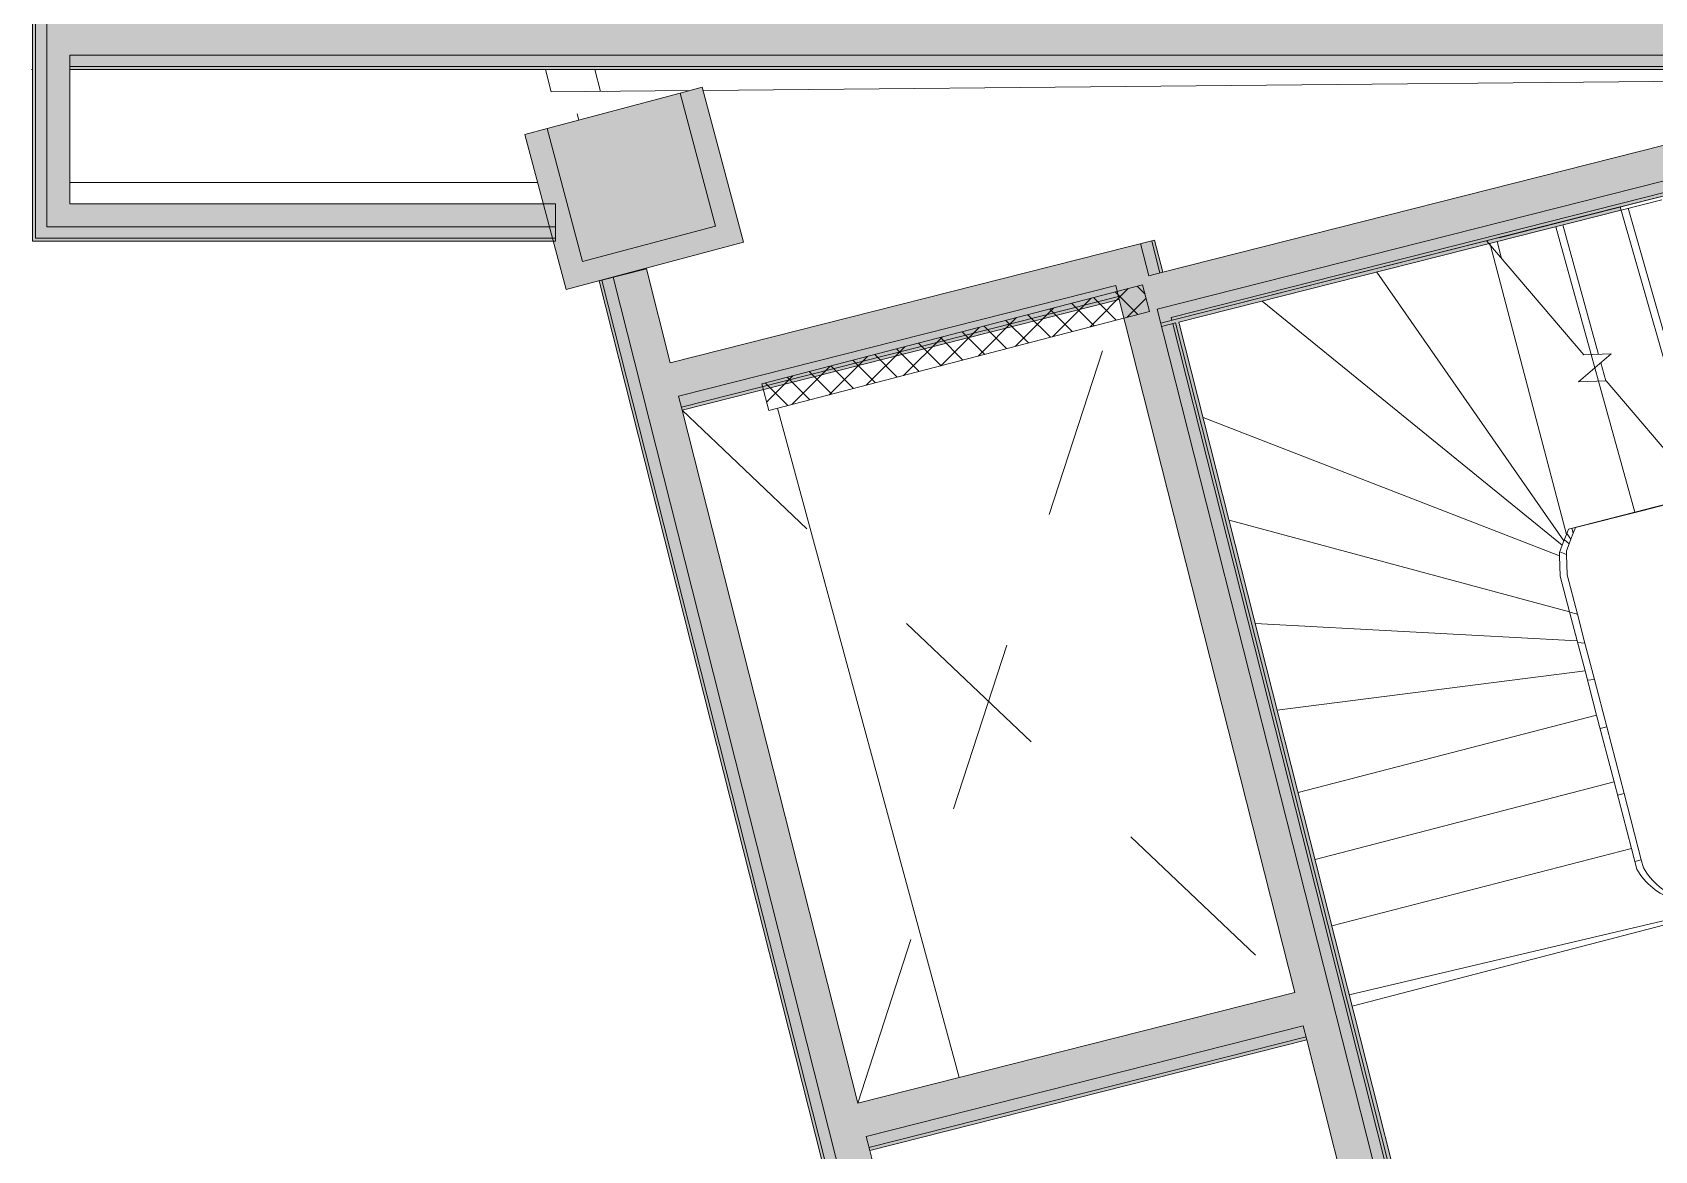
# Model space of a CAD drawing. Header units: metres. Extents: x -227.9 to -141.2, y 39.1 to 91.1.
# Drawn here: x -163.72 to -156.64, y 64.13 to 69.01 of the extents above; entities that cross this region are included whole.
import ezdxf

# ---------------------------------------------------------------- set-up
doc = ezdxf.new("R2010")
doc.units = ezdxf.units.M
doc.linetypes.add('JIS_02_0.7', pattern=[1.35, 0.75, -0.6])
doc.linetypes.add('Overhead', pattern=[0.003969, 0.002381, -0.001587])
for name, color, linetype, lineweight, true_color in [('A-DETL', 94, 'Continuous', 5, 0x00a600), ('A-DETL-MBND', 9, 'Continuous', 5, 0xc0c0c0), ('S-COLS', 8, 'Continuous', 9, 0x7f7f7f)]:
    doc.layers.add(name, color=color, linetype=linetype, lineweight=lineweight, true_color=true_color)
for name, color, linetype, lineweight in [('A-FLOR', 7, 'Continuous', 5), ('A-WALL', 7, 'Continuous', 5), ('A-WALL-PATT', 7, 'Continuous', 13), ('I-WALL', 7, 'Continuous', 5), ('S-STRS', 7, 'Continuous', 5), ('S-STRS-MBND', 7, 'Overhead', 5)]:
    doc.layers.add(name, color=color, linetype=linetype, lineweight=lineweight)

msp = doc.modelspace()

# ---------------------------------------------------------------- hatches: boundary and pattern name
at = {"layer": 'A-WALL', "true_color": 0xaaaaaa}
msp.add_hatch(color=253, dxfattribs=at).paths.add_polyline_path([(-147.8919, 68.9108), (-147.8556, 68.9108), (-147.8556, 69.1108), (-163.6558, 69.1108), (-163.6558, 68.9108), (-154.4414, 68.9108), (-154.4091, 68.919), (-154.407, 68.9108), (-149.5365, 68.9108)])
h = msp.add_hatch(color=253, dxfattribs=at)
h.paths.add_polyline_path([(-149.7586, 68.8608), (-149.7713, 68.9108), (-154.407, 68.9108), (-154.3944, 68.8608), (-149.8102, 68.8608)])
h.paths.add_polyline_path([(-147.8556, 68.8608), (-147.8556, 68.9108), (-149.6681, 68.9108), (-149.6555, 68.8608), (-147.8919, 68.8608)])
h.paths.add_polyline_path([(-154.5491, 68.8608), (-154.5545, 68.8821), (-154.6388, 68.8608)])
h.paths.add_polyline_path([(-155.2926, 68.8608), (-155.2496, 68.8608), (-155.0522, 68.9108), (-163.5558, 68.9108), (-163.5558, 68.8608), (-156.1149, 68.8608)])
h = msp.add_hatch(color=253, dxfattribs=at)
h.paths.add_polyline_path([(-149.8203, 68.8478), (-149.8069, 68.8478), (-149.8102, 68.8608), (-154.3944, 68.8608), (-154.3911, 68.8478), (-151.1811, 68.8478)])
h.paths.add_polyline_path([(-147.8556, 68.8478), (-147.8556, 68.8608), (-149.6555, 68.8608), (-149.6522, 68.8478), (-147.8919, 68.8478)])
h.paths.add_polyline_path([(-155.3009, 68.8478), (-155.2496, 68.8608), (-163.5558, 68.8608), (-163.5558, 68.8478), (-156.1149, 68.8478)])
at = {"layer": 'I-WALL', "true_color": 0xaaaaaa}
for points in [[(-163.7058, 68.1122), (-163.7058, 69.1108), (-163.7188, 69.1108), (-163.7188, 68.1122)], [(-163.7058, 68.1622), (-163.6558, 68.1622), (-163.6558, 69.1108), (-163.7058, 69.1108), (-163.7058, 68.2622)], [(-163.5558, 68.2622), (-163.5558, 68.9108), (-163.6558, 68.9108), (-163.6558, 68.2622)], [(-158.8136, 67.8032), (-154.4414, 68.9108), (-155.0522, 68.9108), (-158.8505, 67.9486), (-158.8319, 67.8752)], [(-158.7529, 67.767), (-154.5422, 68.8337), (-154.5491, 68.8608), (-154.6388, 68.8608), (-158.7652, 67.8154)], [(-158.7371, 67.7576), (-154.5875, 68.8088), (-154.5907, 68.8214), (-158.7403, 67.7702)], [(-161.4373, 68.1622), (-161.4373, 68.2622), (-163.6558, 68.2622), (-163.6558, 68.1622), (-162.6933, 68.1622)], [(-158.7945, 67.7276), (-156.7905, 68.2352), (-156.7942, 68.2498), (-158.7982, 67.7421)], [(-161.4373, 68.1122), (-161.4373, 68.1622), (-163.7058, 68.1622), (-163.7058, 68.1122), (-162.6933, 68.1122)], [(-161.4373, 68.0992), (-161.4373, 68.1122), (-163.7188, 68.1122), (-163.7188, 68.0992), (-162.6933, 68.0992)], [(-160.9007, 67.4237), (-158.9946, 67.9066), (-159.0314, 68.052), (-160.9375, 67.5691)], [(-159.5788, 61.5947), (-159.4333, 61.6315), (-161.0414, 67.9793), (-161.1868, 67.9425), (-159.6088, 61.7134)], [(-160.8884, 67.3753), (-158.9823, 67.8581), (-158.9946, 67.9066), (-160.9007, 67.4237)], [(-160.8852, 67.3627), (-158.9791, 67.8455), (-158.9823, 67.8581), (-160.8884, 67.3753)], [(-157.9778, 64.7602), (-157.9632, 64.7639), (-158.7189, 67.7467), (-158.7334, 67.743), (-158.0203, 64.9283)], [(-160.0829, 64.1956), (-158.1768, 64.6785), (-158.2136, 64.8239), (-160.1197, 64.341)], [(-160.0706, 64.1471), (-158.1645, 64.63), (-158.1768, 64.6785), (-160.0829, 64.1956)], [(-160.0674, 64.1345), (-158.1613, 64.6174), (-158.1645, 64.63), (-160.0706, 64.1471)]]:
    msp.add_hatch(color=253, dxfattribs=at).paths.add_polyline_path(points)
h = msp.add_hatch(color=253, dxfattribs=at)
h.paths.add_polyline_path([(-157.6334, 62.5336), (-157.488, 62.5704), (-157.5035, 62.6315), (-157.5456, 62.6208), (-157.5535, 62.6518), (-157.6567, 62.6257), (-157.6457, 62.582)])
h.paths.add_polyline_path([(-157.976, 63.8858), (-157.8727, 63.912), (-157.8882, 63.9731), (-157.846, 63.9837), (-158.886, 68.0889), (-159.0314, 68.052), (-157.9767, 63.8886)])
h = msp.add_hatch(color=253, dxfattribs=at)
h.paths.add_polyline_path([(-157.5003, 62.6189), (-157.4518, 62.6311), (-157.4552, 62.6437), (-157.5035, 62.6315), (-157.502, 62.6257)])
h.paths.add_polyline_path([(-157.5493, 62.6353), (-157.4587, 62.6583), (-157.4597, 62.6622), (-157.5503, 62.6392)])
h.paths.add_polyline_path([(-157.8759, 63.9246), (-157.7853, 63.9476), (-158.746, 67.7398), (-158.7945, 67.7276), (-157.846, 63.9837), (-157.8882, 63.9731), (-157.8794, 63.9381)])
h.paths.add_polyline_path([(-158.7982, 67.7421), (-158.7497, 67.7544), (-158.7652, 67.8154), (-158.8136, 67.8032)])
h.paths.add_polyline_path([(-158.8505, 67.9486), (-158.802, 67.9609), (-158.8375, 68.1011), (-158.886, 68.0889)])
h = msp.add_hatch(color=253, dxfattribs=at)
h.paths.add_polyline_path([(-157.5503, 62.6392), (-157.4597, 62.6622), (-157.4587, 62.6583), (-157.4461, 62.6615), (-157.4503, 62.678), (-157.5535, 62.6518)])
h.paths.add_polyline_path([(-157.8727, 63.912), (-157.7695, 63.9381), (-158.7334, 67.743), (-158.746, 67.7398), (-157.7853, 63.9476), (-157.8759, 63.9246)])
h.paths.add_polyline_path([(-158.7497, 67.7544), (-158.7371, 67.7576), (-158.7403, 67.7702), (-158.7529, 67.767)])
h.paths.add_polyline_path([(-158.802, 67.9609), (-158.7894, 67.964), (-158.8249, 68.1043), (-158.8375, 68.1011)])
h = msp.add_hatch(color=253, dxfattribs=at)
h.paths.add_polyline_path([(-159.6244, 61.5182), (-159.6118, 61.5214), (-160.1266, 63.5535), (-160.14, 63.5535), (-159.6738, 61.7134)])
h.paths.add_polyline_path([(-160.1646, 63.7035), (-161.2353, 67.9302), (-161.2479, 67.927), (-160.178, 63.7035)])
h = msp.add_hatch(color=253, dxfattribs=at)
h.paths.add_polyline_path([(-159.6149, 61.534), (-159.5665, 61.5462), (-160.0876, 63.6035), (-160.1392, 63.6035), (-159.6604, 61.7134)])
h.paths.add_polyline_path([(-160.113, 63.7035), (-161.1868, 67.9425), (-161.2353, 67.9302), (-160.1646, 63.7035)])
h = msp.add_hatch(color=253, dxfattribs=at)
h.paths.add_polyline_path([(-157.4364, 62.6639), (-157.4315, 62.6652), (-157.4357, 62.6816), (-157.4406, 62.6804), (-157.4378, 62.6694)])
h.paths.add_polyline_path([(-157.7598, 63.9406), (-157.755, 63.9418), (-157.9632, 64.7639), (-157.9778, 64.7602), (-157.7802, 63.9819), (-157.7709, 63.9842), (-157.7702, 63.9818)])
at = {"layer": 'S-COLS', "lineweight": 5, "true_color": 0x808080}
for points in [[(-161.3907, 67.8889), (-160.6177, 68.0949), (-160.7979, 68.7713), (-160.8946, 68.7456), (-160.74, 68.1658), (-161.3198, 68.0113), (-161.4743, 68.5911), (-161.571, 68.5653), (-161.4584, 68.1431)], [(-161.3198, 68.0113), (-160.74, 68.1658), (-160.8946, 68.7456), (-161.4743, 68.5911), (-161.3549, 68.1431)]]:
    msp.add_hatch(color=8, dxfattribs=at).paths.add_polyline_path(points)

# ---------------------------------------------------------------- linework, layer by layer
at = {"layer": 'A-DETL', "color": 7, "linetype": 'JIS_02_0.7'}
for p, q in [((-160.1198, 64.341), (-158.9791, 67.8455)), ((-160.8854, 67.3626), (-158.2136, 64.8239))]:
    msp.add_line(p, q, dxfattribs=at)
at = {"layer": 'A-DETL-MBND'}
msp.add_line((-161.266, 68.8478), (-161.2407, 68.7531), dxfattribs=at)
at = {"layer": 'A-DETL-MBND', "lineweight": 9}
for p, q in [((-161.3353, 68.6281), (-161.3425, 68.6549)), ((-161.3353, 68.6281), (-161.3425, 68.6549)), ((-161.5149, 68.3549), (-163.5558, 68.3549))]:
    msp.add_line(p, q, dxfattribs=at)
at = {"layer": 'A-FLOR', "lineweight": 9}
for p, q in [((-161.4564, 68.7511), (-161.4809, 68.8478)), ((-155.4583, 68.8079), (-160.7942, 68.7573)), ((-160.8525, 68.7568), (-161.4564, 68.7511)), ((-159.6771, 64.4531), (-160.4689, 67.3712))]:
    msp.add_line(p, q, dxfattribs=at)
at = {"layer": 'A-FLOR'}
for p, q in [((-153.8619, 65.8306), (-157.9632, 64.764)), ((-157.9871, 63.9294), (-158.1614, 64.6174))]:
    msp.add_line(p, q, dxfattribs=at)
at = {"layer": 'A-WALL', "lineweight": 13}
for p, q in [((-163.7188, 69.1108), (-163.7188, 68.8478)), ((-163.5558, 68.8478), (-155.3009, 68.8478))]:
    msp.add_line(p, q, dxfattribs=at)
at = {"layer": 'A-WALL'}
for p, q in [((-163.7058, 69.1108), (-163.7058, 68.1122)), ((-163.6558, 69.1108), (-163.6558, 68.1622)), ((-163.5558, 68.8478), (-163.5558, 68.9108)), ((-155.0522, 68.9108), (-163.5558, 68.9108)), ((-163.7188, 68.8478), (-163.7228, 68.8478)), ((-155.2496, 68.8608), (-163.5558, 68.8608)), ((-154.5545, 68.8821), (-158.8136, 67.8032)), ((-154.5907, 68.8214), (-158.7529, 67.767)), ((-161.4373, 68.1622), (-163.6558, 68.1622)), ((-161.4373, 68.1122), (-163.7058, 68.1122)), ((-158.8505, 67.9486), (-158.886, 68.0889)), ((-158.802, 67.9609), (-158.8375, 68.1011)), ((-161.2353, 67.9302), (-160.1646, 63.7035)), ((-161.1868, 67.9425), (-160.113, 63.7035)), ((-158.7894, 67.964), (-158.8505, 67.9486)), ((-158.9946, 67.9066), (-160.9007, 67.4237)), ((-158.9823, 67.8581), (-160.8884, 67.3753)), ((-158.9791, 67.8455), (-158.9946, 67.9066)), ((-157.846, 63.9837), (-158.8136, 67.8032)), ((-158.7371, 67.7576), (-158.7982, 67.7421)), ((-158.7945, 67.7276), (-158.7334, 67.743)), ((-158.7497, 67.7544), (-158.7529, 67.767)), ((-157.7853, 63.9476), (-158.746, 67.7398)), ((-157.7806, 63.9818), (-158.7334, 67.743)), ((-160.9007, 67.4237), (-160.8852, 67.3627)), ((-158.1768, 64.6785), (-160.0829, 64.1956)), ((-158.1613, 64.6174), (-158.1768, 64.6785)), ((-158.1645, 64.63), (-160.0706, 64.1471)), ((-160.0829, 64.1956), (-160.0674, 64.1345))]:
    msp.add_line(p, q, dxfattribs=at)
at = {"layer": 'A-WALL', "color": 8, "lineweight": 15, "true_color": 0x7f7f7f}
for p, q in [((-158.877, 67.9095), (-160.5378, 67.4772)), ((-158.8468, 67.7933), (-158.877, 67.9095)), ((-160.5076, 67.3611), (-158.8468, 67.7933)), ((-160.5378, 67.4772), (-160.5076, 67.3611))]:
    msp.add_line(p, q, dxfattribs=at)
at = {"layer": 'A-WALL-PATT', "linetype": 'Continuous', "lineweight": 9}
for p, q in [((-159.2698, 67.6832), (-159.1021, 67.8509)), ((-159.1072, 67.7255), (-158.9396, 67.8932)), ((-158.9932, 67.7552), (-159.0916, 67.8536)), ((-158.8978, 67.78), (-158.9962, 67.8784)), ((-158.9447, 67.7678), (-158.8618, 67.8508)), ((-158.8665, 67.8689), (-158.9008, 67.9033)), ((-159.4323, 67.6409), (-159.2646, 67.8086)), ((-159.2794, 67.6807), (-159.3777, 67.7791)), ((-159.184, 67.7056), (-159.2824, 67.804)), ((-159.0886, 67.7304), (-159.187, 67.8288)), ((-159.7573, 67.5564), (-159.5896, 67.724)), ((-159.5655, 67.6063), (-159.6639, 67.7047)), ((-159.5948, 67.5987), (-159.4271, 67.7663)), ((-159.4701, 67.6311), (-159.5685, 67.7295)), ((-159.3747, 67.6559), (-159.4731, 67.7543)), ((-160.0823, 67.4718), (-159.9146, 67.6394)), ((-159.8517, 67.5318), (-159.95, 67.6302)), ((-159.9198, 67.5141), (-159.7521, 67.6817)), ((-159.7563, 67.5566), (-159.8547, 67.655)), ((-159.6609, 67.5814), (-159.7593, 67.6798)), ((-160.2448, 67.4295), (-160.0771, 67.5971)), ((-160.0424, 67.4821), (-160.1408, 67.5805)), ((-159.947, 67.507), (-160.0454, 67.6054)), ((-160.5171, 67.3976), (-160.4021, 67.5125)), ((-160.3286, 67.4077), (-160.427, 67.5061)), ((-160.4073, 67.3872), (-160.2396, 67.5548)), ((-160.2332, 67.4325), (-160.3316, 67.5309)), ((-160.1378, 67.4573), (-160.2362, 67.5557)), ((-160.4239, 67.3828), (-160.5223, 67.4812))]:
    msp.add_line(p, q, dxfattribs=at)
at = {"layer": 'I-WALL', "lineweight": 13}
for p, q in [((-163.7188, 68.8478), (-163.7188, 68.0992)), ((-163.5558, 68.2622), (-163.5558, 68.8478)), ((-155.3009, 68.8478), (-158.7894, 67.964)), ((-158.7371, 67.7576), (-154.6001, 68.8056)), ((-161.4373, 68.2622), (-163.5558, 68.2622)), ((-161.4373, 68.0992), (-161.4373, 68.2622)), ((-156.7942, 68.2498), (-158.7371, 67.7576)), ((-158.7189, 67.7467), (-156.7905, 68.2352)), ((-156.7905, 68.2352), (-156.7942, 68.2498)), ((-163.7188, 68.0992), (-161.4373, 68.0992)), ((-158.8249, 68.1043), (-160.9375, 67.5691)), ((-158.7894, 67.964), (-158.8249, 68.1043)), ((-161.0414, 67.9793), (-161.2479, 67.927)), ((-161.2479, 67.927), (-160.178, 63.7035)), ((-160.9375, 67.5691), (-161.0414, 67.9793)), ((-160.8852, 67.3627), (-158.9791, 67.8455)), ((-158.9791, 67.8455), (-158.2136, 64.8239)), ((-157.755, 63.9418), (-158.7189, 67.7467)), ((-160.1197, 64.341), (-160.8852, 67.3627)), ((-158.2136, 64.8239), (-160.1197, 64.341)), ((-160.0674, 64.1345), (-158.1613, 64.6174)), ((-158.1613, 64.6174), (-157.987, 63.9295)), ((-159.4702, 61.777), (-160.0674, 64.1345))]:
    msp.add_line(p, q, dxfattribs=at)
at = {"layer": 'I-WALL'}
msp.add_line((-156.6134, 68.2802), (-156.7905, 68.2353), dxfattribs=at)
at = {"layer": 'S-COLS', "color": 7}
for p, q in [((-160.7979, 68.7713), (-160.8946, 68.7456)), ((-160.6177, 68.0949), (-160.7979, 68.7713)), ((-160.8946, 68.7456), (-160.74, 68.1658)), ((-161.4743, 68.5911), (-161.571, 68.5653)), ((-161.571, 68.5653), (-161.3907, 67.8889)), ((-161.3198, 68.0113), (-161.4743, 68.5911)), ((-160.74, 68.1658), (-161.3198, 68.0113)), ((-161.3907, 67.8889), (-160.6177, 68.0949))]:
    msp.add_line(p, q, dxfattribs=at)
at = {"layer": 'S-COLS', "lineweight": 15}
for p, q in [((-160.8946, 68.7456), (-161.4743, 68.5911)), ((-160.74, 68.1658), (-160.8946, 68.7456)), ((-161.4743, 68.5911), (-161.3198, 68.0113)), ((-161.3198, 68.0113), (-160.74, 68.1658))]:
    msp.add_line(p, q, dxfattribs=at)
at = {"layer": 'S-STRS', "color": 8, "lineweight": 18, "true_color": 0x7f7f7f}
for p, q in [((-156.759, 68.2433), (-156.405, 66.9999)), ((-156.759, 68.2433), (-156.405, 66.9999)), ((-157.0443, 68.1709), (-156.8885, 67.6063)), ((-157.0443, 68.1709), (-156.8885, 67.6063)), ((-157.3603, 68.0808), (-157.0292, 66.8204)), ((-157.3603, 68.0808), (-157.0292, 66.8204)), ((-157.3317, 68.0981), (-157.3125, 68.0248)), ((-157.3317, 68.0981), (-157.3125, 68.0248)), ((-157.856, 67.9653), (-157.0396, 66.7936)), ((-157.856, 67.9653), (-157.0396, 66.7936)), ((-158.3556, 67.8387), (-157.0471, 66.7743)), ((-158.3556, 67.8387), (-157.0471, 66.7743)), ((-156.9208, 67.6053), (-156.9047, 67.5472)), ((-156.9208, 67.6053), (-156.9047, 67.5472)), ((-156.8784, 67.5697), (-156.8564, 67.4902)), ((-156.8784, 67.5697), (-156.8564, 67.4902)), ((-156.8887, 67.4891), (-156.7306, 66.9186)), ((-156.8887, 67.4891), (-156.7306, 66.9186)), ((-158.6133, 67.3302), (-157.0588, 66.7279)), ((-158.6133, 67.3302), (-157.0588, 66.7279)), ((-156.7306, 66.9186), (-156.4353, 66.9942)), ((-156.7003, 66.9246), (-156.405, 66.9999)), ((-156.9897, 66.8508), (-156.7003, 66.9246)), ((-156.7008, 66.9262), (-156.7003, 66.9246)), ((-156.7008, 66.9262), (-156.7003, 66.9246)), ((-158.5, 66.8827), (-157.0149, 66.4831)), ((-158.5, 66.8827), (-157.0149, 66.4831)), ((-157.0198, 66.8446), (-156.7306, 66.9186)), ((-157.0471, 66.7743), (-157.0396, 66.7936)), ((-157.0396, 66.7936), (-157.0292, 66.8204)), ((-157.038, 66.7977), (-157.017, 66.7805)), ((-157.038, 66.7977), (-157.017, 66.7805)), ((-157.0292, 66.8204), (-157.0198, 66.8446)), ((-157.0292, 66.749), (-157.017, 66.7805)), ((-157.0272, 66.8255), (-157.0094, 66.7999)), ((-157.0272, 66.8255), (-157.0094, 66.7999)), ((-157.017, 66.7805), (-157.0094, 66.7999)), ((-157.0094, 66.7999), (-156.999, 66.8267)), ((-157.0047, 66.8484), (-156.999, 66.8267)), ((-157.0047, 66.8484), (-156.999, 66.8267)), ((-156.999, 66.8267), (-156.9897, 66.8508)), ((-157.0593, 66.7427), (-157.0471, 66.7743)), ((-157.0588, 66.7279), (-157.0593, 66.7427)), ((-157.0556, 66.6388), (-157.0588, 66.7279)), ((-157.0582, 66.7456), (-157.0287, 66.7342)), ((-157.0582, 66.7456), (-157.0287, 66.7342)), ((-157.0287, 66.7342), (-157.0292, 66.749)), ((-157.0256, 66.6451), (-157.0287, 66.7342)), ((-156.9809, 66.4732), (-157.0256, 66.6451)), ((-157.0149, 66.4831), (-157.0556, 66.6388)), ((-158.386, 66.433), (-156.9819, 66.3565)), ((-158.386, 66.433), (-156.9819, 66.3565)), ((-156.9819, 66.3565), (-157.0149, 66.4831)), ((-157.0147, 66.4823), (-156.9809, 66.4732)), ((-157.0147, 66.4823), (-156.9809, 66.4732)), ((-156.9483, 66.3475), (-156.9809, 66.4732)), ((-156.9479, 66.2262), (-156.9819, 66.3565)), ((-156.98, 66.3492), (-156.9483, 66.3475)), ((-156.98, 66.3492), (-156.9483, 66.3475)), ((-156.907, 66.1888), (-156.9483, 66.3475)), ((-158.2902, 66.0545), (-156.9479, 66.2262)), ((-158.2902, 66.0545), (-156.9479, 66.2262)), ((-156.8973, 66.0324), (-156.9479, 66.2262)), ((-156.9371, 66.185), (-156.907, 66.1888)), ((-156.9371, 66.185), (-156.907, 66.1888)), ((-156.8533, 65.9823), (-156.907, 66.1888)), ((-158.1992, 65.6954), (-156.8973, 66.0324)), ((-158.1992, 65.6954), (-156.8973, 66.0324)), ((-156.8214, 65.7418), (-156.8973, 66.0324)), ((-156.8822, 65.9748), (-156.8533, 65.9823)), ((-156.8822, 65.9748), (-156.8533, 65.9823)), ((-156.7778, 65.6919), (-156.8533, 65.9823)), ((-158.1254, 65.4042), (-156.8214, 65.7418)), ((-158.1254, 65.4042), (-156.8214, 65.7418)), ((-156.7457, 65.4518), (-156.8214, 65.7418)), ((-156.8064, 65.6846), (-156.7778, 65.6919)), ((-156.8064, 65.6846), (-156.7778, 65.6919)), ((-156.7023, 65.4016), (-156.7778, 65.6919)), ((-158.0518, 65.1137), (-156.7457, 65.4518)), ((-158.0518, 65.1137), (-156.7457, 65.4518)), ((-156.722, 65.361), (-156.7457, 65.4518)), ((-156.7306, 65.3943), (-156.7023, 65.4016)), ((-156.7306, 65.3943), (-156.7023, 65.4016)), ((-156.6933, 65.367), (-156.7023, 65.4016)), ((-157.976, 64.8142), (-156.5384, 65.1521)), ((-157.976, 64.8142), (-156.5384, 65.1521))]:
    msp.add_line(p, q, dxfattribs=at)
for centre, start, end in [((-156.4421, 65.5112), 209.86745, 252.24417), ((-156.4709, 65.5055), 209.92633, 252.30305)]:
    msp.add_arc(centre, 0.2896, start, end, dxfattribs=at)
at = {"layer": 'S-STRS-MBND', "color": 8, "linetype": 'Continuous', "lineweight": 18, "true_color": 0x7f7f7f}
for p, q in [((-157.322, 68.1136), (-155.2312, 68.6492)), ((-156.7939, 68.2489), (-156.4367, 66.999)), ((-156.7939, 68.2489), (-156.4367, 66.999)), ((-157.0754, 68.163), (-156.9208, 67.6053)), ((-157.0754, 68.163), (-156.9208, 67.6053)), ((-156.9534, 67.6043), (-157.3764, 68.0997)), ((-157.3628, 68.0902), (-157.3603, 68.0808)), ((-157.3628, 68.0902), (-157.3603, 68.0808)), ((-156.976, 67.4863), (-156.8334, 67.6081)), ((-156.8334, 67.6081), (-156.9534, 67.6043)), ((-156.856, 67.4902), (-156.976, 67.4863)), ((-156.9047, 67.5472), (-156.8887, 67.4891)), ((-156.9047, 67.5472), (-156.8887, 67.4891)), ((-156.4331, 66.9948), (-156.856, 67.4902))]:
    msp.add_line(p, q, dxfattribs=at)

doc.saveas('drawing.dxf')
